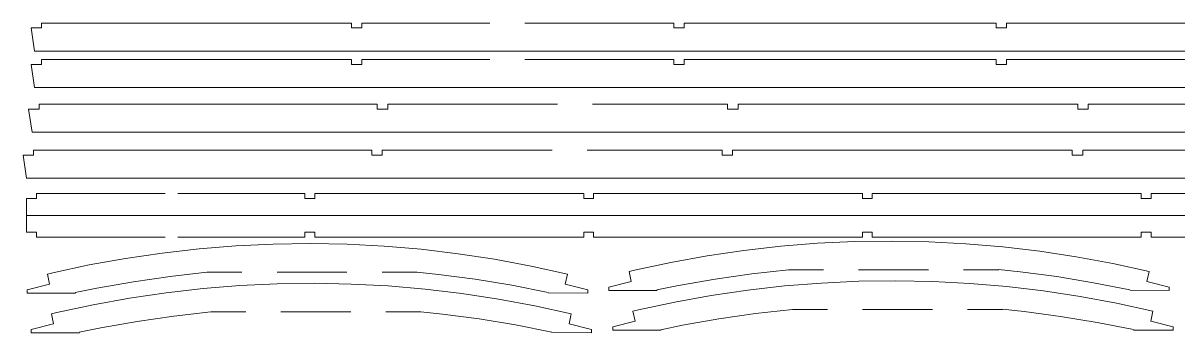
# Model space of a CAD drawing. Header units: centimetres. Extents: x -24.3 to 24, y -2.4 to 2.4.
# Drawn here: x -24.28 to -7.8, y -2.22 to 2.19 of the extents above; entities that cross this region are included whole.
import ezdxf

# ---------------------------------------------------------------- set-up
doc = ezdxf.new("R2010")
doc.units = ezdxf.units.CM
doc.header["$MEASUREMENT"] = 0
doc.layers.add('Layer 1', color=7, linetype='Continuous')

msp = doc.modelspace()

# ---------------------------------------------------------------- linework, layer by layer
at = {"layer": 'Layer 1', "color": 250, "lineweight": 9}
for points, knots in [([(-3.11841, 2.19246), (-3.11841, 2.19246), (-1.31755, 2.19246), (-1.31755, 2.19246), (-1.31755, 2.19246), (-1.31755, 2.19246), (-1.31755, 2.12388), (-1.31755, 2.12388), (-1.31755, 2.12388), (-1.31755, 2.12388), (-1.15753, 2.12388), (-1.15753, 2.12388), (-1.15753, 2.12388), (-1.15753, 2.12388), (-1.11689, 1.79368), (-1.11689, 1.79368), (-1.11689, 1.79368), (-1.11689, 1.79368), (-24.11405, 1.79368), (-24.11405, 1.79368), (-24.11405, 1.79368), (-24.11405, 1.79368), (-24.16231, 2.12388), (-24.16231, 2.12388), (-24.16231, 2.12388), (-24.16231, 2.12388), (-24.01245, 2.12388), (-24.01245, 2.12388), (-24.01245, 2.12388), (-24.01245, 2.12388), (-24.01245, 2.19246), (-24.01245, 2.19246), (-24.01245, 2.19246), (-24.01245, 2.19246), (-19.59031, 2.19246), (-19.59031, 2.19246), (-19.59031, 2.19246), (-19.59031, 2.19246), (-19.59031, 2.12388), (-19.59031, 2.12388), (-19.59031, 2.12388), (-19.59031, 2.12388), (-19.44045, 2.12388), (-19.44045, 2.12388), (-19.44045, 2.12388), (-19.44045, 2.12388), (-19.44045, 2.19246), (-19.44045, 2.19246), (-19.44045, 2.19246), (-19.44045, 2.19246), (-17.61673, 2.19246), (-17.61673, 2.19246)], [0, 0, 0, 0, 0.07142857, 0.07142857, 0.07142857, 0.07142857, 0.14285714, 0.14285714, 0.14285714, 0.14285714, 0.21428571, 0.21428571, 0.21428571, 0.21428571, 0.28571429, 0.28571429, 0.28571429, 0.28571429, 0.35714286, 0.35714286, 0.35714286, 0.35714286, 0.42857143, 0.42857143, 0.42857143, 0.42857143, 0.5, 0.5, 0.5, 0.5, 0.57142857, 0.57142857, 0.57142857, 0.57142857, 0.64285714, 0.64285714, 0.64285714, 0.64285714, 0.71428571, 0.71428571, 0.71428571, 0.71428571, 0.78571429, 0.78571429, 0.78571429, 0.78571429, 0.85714286, 0.85714286, 0.85714286, 0.85714286, 1, 1, 1, 1]), ([(-17.11635, 2.19246), (-17.11635, 2.19246), (-14.99037, 2.19246), (-14.99037, 2.19246), (-14.99037, 2.19246), (-14.99037, 2.19246), (-14.99037, 2.12388), (-14.99037, 2.12388), (-14.99037, 2.12388), (-14.99037, 2.12388), (-14.84051, 2.12388), (-14.84051, 2.12388), (-14.84051, 2.12388), (-14.84051, 2.12388), (-14.84051, 2.19246), (-14.84051, 2.19246), (-14.84051, 2.19246), (-14.84051, 2.19246), (-10.39043, 2.19246), (-10.39043, 2.19246), (-10.39043, 2.19246), (-10.39043, 2.19246), (-10.39043, 2.12388), (-10.39043, 2.12388), (-10.39043, 2.12388), (-10.39043, 2.12388), (-10.24057, 2.12388), (-10.24057, 2.12388), (-10.24057, 2.12388), (-10.24057, 2.12388), (-10.24057, 2.19246), (-10.24057, 2.19246), (-10.24057, 2.19246), (-10.24057, 2.19246), (-5.79303, 2.19246), (-5.79303, 2.19246), (-5.79303, 2.19246), (-5.79303, 2.19246), (-5.79303, 2.12388), (-5.79303, 2.12388), (-5.79303, 2.12388), (-5.79303, 2.12388), (-5.64317, 2.12388), (-5.64317, 2.12388), (-5.64317, 2.12388), (-5.64317, 2.12388), (-5.64317, 2.19246), (-5.64317, 2.19246), (-5.64317, 2.19246), (-5.64317, 2.19246), (-3.61879, 2.19246), (-3.61879, 2.19246)], [0, 0, 0, 0, 0.07142857, 0.07142857, 0.07142857, 0.07142857, 0.14285714, 0.14285714, 0.14285714, 0.14285714, 0.21428571, 0.21428571, 0.21428571, 0.21428571, 0.28571429, 0.28571429, 0.28571429, 0.28571429, 0.35714286, 0.35714286, 0.35714286, 0.35714286, 0.42857143, 0.42857143, 0.42857143, 0.42857143, 0.5, 0.5, 0.5, 0.5, 0.57142857, 0.57142857, 0.57142857, 0.57142857, 0.64285714, 0.64285714, 0.64285714, 0.64285714, 0.71428571, 0.71428571, 0.71428571, 0.71428571, 0.78571429, 0.78571429, 0.78571429, 0.78571429, 0.85714286, 0.85714286, 0.85714286, 0.85714286, 1, 1, 1, 1]), ([(-3.11841, 1.67227), (-3.11841, 1.67227), (-1.31755, 1.67227), (-1.31755, 1.67227), (-1.31755, 1.67227), (-1.31755, 1.67227), (-1.31755, 1.60369), (-1.31755, 1.60369), (-1.31755, 1.60369), (-1.31755, 1.60369), (-1.15753, 1.60369), (-1.15753, 1.60369), (-1.15753, 1.60369), (-1.15753, 1.60369), (-1.11689, 1.27349), (-1.11689, 1.27349), (-1.11689, 1.27349), (-1.11689, 1.27349), (-24.11405, 1.27349), (-24.11405, 1.27349), (-24.11405, 1.27349), (-24.11405, 1.27349), (-24.16231, 1.60369), (-24.16231, 1.60369), (-24.16231, 1.60369), (-24.16231, 1.60369), (-24.01245, 1.60369), (-24.01245, 1.60369), (-24.01245, 1.60369), (-24.01245, 1.60369), (-24.01245, 1.67227), (-24.01245, 1.67227), (-24.01245, 1.67227), (-24.01245, 1.67227), (-19.59031, 1.67227), (-19.59031, 1.67227), (-19.59031, 1.67227), (-19.59031, 1.67227), (-19.59031, 1.60369), (-19.59031, 1.60369), (-19.59031, 1.60369), (-19.59031, 1.60369), (-19.44045, 1.60369), (-19.44045, 1.60369), (-19.44045, 1.60369), (-19.44045, 1.60369), (-19.44045, 1.67227), (-19.44045, 1.67227), (-19.44045, 1.67227), (-19.44045, 1.67227), (-17.61673, 1.67227), (-17.61673, 1.67227)], [0, 0, 0, 0, 0.07142857, 0.07142857, 0.07142857, 0.07142857, 0.14285714, 0.14285714, 0.14285714, 0.14285714, 0.21428571, 0.21428571, 0.21428571, 0.21428571, 0.28571429, 0.28571429, 0.28571429, 0.28571429, 0.35714286, 0.35714286, 0.35714286, 0.35714286, 0.42857143, 0.42857143, 0.42857143, 0.42857143, 0.5, 0.5, 0.5, 0.5, 0.57142857, 0.57142857, 0.57142857, 0.57142857, 0.64285714, 0.64285714, 0.64285714, 0.64285714, 0.71428571, 0.71428571, 0.71428571, 0.71428571, 0.78571429, 0.78571429, 0.78571429, 0.78571429, 0.85714286, 0.85714286, 0.85714286, 0.85714286, 1, 1, 1, 1]), ([(-17.11635, 1.67227), (-17.11635, 1.67227), (-14.99037, 1.67227), (-14.99037, 1.67227), (-14.99037, 1.67227), (-14.99037, 1.67227), (-14.99037, 1.60369), (-14.99037, 1.60369), (-14.99037, 1.60369), (-14.99037, 1.60369), (-14.84051, 1.60369), (-14.84051, 1.60369), (-14.84051, 1.60369), (-14.84051, 1.60369), (-14.84051, 1.67227), (-14.84051, 1.67227), (-14.84051, 1.67227), (-14.84051, 1.67227), (-10.39043, 1.67227), (-10.39043, 1.67227), (-10.39043, 1.67227), (-10.39043, 1.67227), (-10.39043, 1.60369), (-10.39043, 1.60369), (-10.39043, 1.60369), (-10.39043, 1.60369), (-10.24057, 1.60369), (-10.24057, 1.60369), (-10.24057, 1.60369), (-10.24057, 1.60369), (-10.24057, 1.67227), (-10.24057, 1.67227), (-10.24057, 1.67227), (-10.24057, 1.67227), (-5.79303, 1.67227), (-5.79303, 1.67227), (-5.79303, 1.67227), (-5.79303, 1.67227), (-5.79303, 1.60369), (-5.79303, 1.60369), (-5.79303, 1.60369), (-5.79303, 1.60369), (-5.64317, 1.60369), (-5.64317, 1.60369), (-5.64317, 1.60369), (-5.64317, 1.60369), (-5.64317, 1.67227), (-5.64317, 1.67227), (-5.64317, 1.67227), (-5.64317, 1.67227), (-3.61879, 1.67227), (-3.61879, 1.67227)], [0, 0, 0, 0, 0.07142857, 0.07142857, 0.07142857, 0.07142857, 0.14285714, 0.14285714, 0.14285714, 0.14285714, 0.21428571, 0.21428571, 0.21428571, 0.21428571, 0.28571429, 0.28571429, 0.28571429, 0.28571429, 0.35714286, 0.35714286, 0.35714286, 0.35714286, 0.42857143, 0.42857143, 0.42857143, 0.42857143, 0.5, 0.5, 0.5, 0.5, 0.57142857, 0.57142857, 0.57142857, 0.57142857, 0.64285714, 0.64285714, 0.64285714, 0.64285714, 0.71428571, 0.71428571, 0.71428571, 0.71428571, 0.78571429, 0.78571429, 0.78571429, 0.78571429, 0.85714286, 0.85714286, 0.85714286, 0.85714286, 1, 1, 1, 1]), ([(-1.15258, 1.03981), (-1.15258, 1.03981), (0.64828, 1.03981), (0.64828, 1.03981), (0.64828, 1.03981), (0.64828, 1.03981), (0.64828, 0.96869), (0.64828, 0.96869), (0.64828, 0.96869), (0.64828, 0.96869), (0.8083, 0.96869), (0.8083, 0.96869), (0.8083, 0.96869), (0.8083, 0.96869), (0.84894, 0.63849), (0.84894, 0.63849), (0.84894, 0.63849), (0.84894, 0.63849), (-24.1472, 0.63849), (-24.1472, 0.63849), (-24.1472, 0.63849), (-24.1472, 0.63849), (-24.198, 0.96869), (-24.198, 0.96869), (-24.198, 0.96869), (-24.198, 0.96869), (-24.04814, 0.96869), (-24.04814, 0.96869), (-24.04814, 0.96869), (-24.04814, 0.96869), (-24.04814, 1.03981), (-24.04814, 1.03981), (-24.04814, 1.03981), (-24.04814, 1.03981), (-19.22214, 1.03981), (-19.22214, 1.03981), (-19.22214, 1.03981), (-19.22214, 1.03981), (-19.22214, 0.96869), (-19.22214, 0.96869), (-19.22214, 0.96869), (-19.22214, 0.96869), (-19.07228, 0.96869), (-19.07228, 0.96869), (-19.07228, 0.96869), (-19.07228, 0.96869), (-19.07228, 1.03981), (-19.07228, 1.03981), (-19.07228, 1.03981), (-19.07228, 1.03981), (-16.64912, 1.03981), (-16.64912, 1.03981)], [0, 0, 0, 0, 0.07142857, 0.07142857, 0.07142857, 0.07142857, 0.14285714, 0.14285714, 0.14285714, 0.14285714, 0.21428571, 0.21428571, 0.21428571, 0.21428571, 0.28571429, 0.28571429, 0.28571429, 0.28571429, 0.35714286, 0.35714286, 0.35714286, 0.35714286, 0.42857143, 0.42857143, 0.42857143, 0.42857143, 0.5, 0.5, 0.5, 0.5, 0.57142857, 0.57142857, 0.57142857, 0.57142857, 0.64285714, 0.64285714, 0.64285714, 0.64285714, 0.71428571, 0.71428571, 0.71428571, 0.71428571, 0.78571429, 0.78571429, 0.78571429, 0.78571429, 0.85714286, 0.85714286, 0.85714286, 0.85714286, 1, 1, 1, 1]), ([(-16.14874, 1.03981), (-16.14874, 1.03981), (-14.22342, 1.03981), (-14.22342, 1.03981), (-14.22342, 1.03981), (-14.22342, 1.03981), (-14.22342, 0.96869), (-14.22342, 0.96869), (-14.22342, 0.96869), (-14.22342, 0.96869), (-14.07356, 0.96869), (-14.07356, 0.96869), (-14.07356, 0.96869), (-14.07356, 0.96869), (-14.07356, 1.03981), (-14.07356, 1.03981), (-14.07356, 1.03981), (-14.07356, 1.03981), (-9.2247, 1.03981), (-9.2247, 1.03981), (-9.2247, 1.03981), (-9.2247, 1.03981), (-9.2247, 0.96869), (-9.2247, 0.96869), (-9.2247, 0.96869), (-9.2247, 0.96869), (-9.07484, 0.96869), (-9.07484, 0.96869), (-9.07484, 0.96869), (-9.07484, 0.96869), (-9.07484, 1.03981), (-9.07484, 1.03981), (-9.07484, 1.03981), (-9.07484, 1.03981), (-4.22598, 1.03981), (-4.22598, 1.03981), (-4.22598, 1.03981), (-4.22598, 1.03981), (-4.22598, 0.96869), (-4.22598, 0.96869), (-4.22598, 0.96869), (-4.22598, 0.96869), (-4.07612, 0.96869), (-4.07612, 0.96869), (-4.07612, 0.96869), (-4.07612, 0.96869), (-4.07612, 1.03981), (-4.07612, 1.03981), (-4.07612, 1.03981), (-4.07612, 1.03981), (-1.65296, 1.03981), (-1.65296, 1.03981)], [0, 0, 0, 0, 0.07142857, 0.07142857, 0.07142857, 0.07142857, 0.14285714, 0.14285714, 0.14285714, 0.14285714, 0.21428571, 0.21428571, 0.21428571, 0.21428571, 0.28571429, 0.28571429, 0.28571429, 0.28571429, 0.35714286, 0.35714286, 0.35714286, 0.35714286, 0.42857143, 0.42857143, 0.42857143, 0.42857143, 0.5, 0.5, 0.5, 0.5, 0.57142857, 0.57142857, 0.57142857, 0.57142857, 0.64285714, 0.64285714, 0.64285714, 0.64285714, 0.71428571, 0.71428571, 0.71428571, 0.71428571, 0.78571429, 0.78571429, 0.78571429, 0.78571429, 0.85714286, 0.85714286, 0.85714286, 0.85714286, 1, 1, 1, 1]), ([(-1.23046, 0.38449), (-1.23046, 0.38449), (0.5704, 0.38449), (0.5704, 0.38449), (0.5704, 0.38449), (0.5704, 0.38449), (0.5704, 0.31337), (0.5704, 0.31337), (0.5704, 0.31337), (0.5704, 0.31337), (0.73042, 0.31337), (0.73042, 0.31337), (0.73042, 0.31337), (0.73042, 0.31337), (0.77106, -0.01683), (0.77106, -0.01683), (0.77106, -0.01683), (0.77106, -0.01683), (-24.22508, -0.01683), (-24.22508, -0.01683), (-24.22508, -0.01683), (-24.22508, -0.01683), (-24.27588, 0.31337), (-24.27588, 0.31337), (-24.27588, 0.31337), (-24.27588, 0.31337), (-24.12602, 0.31337), (-24.12602, 0.31337), (-24.12602, 0.31337), (-24.12602, 0.31337), (-24.12602, 0.38449), (-24.12602, 0.38449), (-24.12602, 0.38449), (-24.12602, 0.38449), (-19.30002, 0.38449), (-19.30002, 0.38449), (-19.30002, 0.38449), (-19.30002, 0.38449), (-19.30002, 0.31337), (-19.30002, 0.31337), (-19.30002, 0.31337), (-19.30002, 0.31337), (-19.15016, 0.31337), (-19.15016, 0.31337), (-19.15016, 0.31337), (-19.15016, 0.31337), (-19.15016, 0.38449), (-19.15016, 0.38449), (-19.15016, 0.38449), (-19.15016, 0.38449), (-16.727, 0.38449), (-16.727, 0.38449)], [0, 0, 0, 0, 0.07142857, 0.07142857, 0.07142857, 0.07142857, 0.14285714, 0.14285714, 0.14285714, 0.14285714, 0.21428571, 0.21428571, 0.21428571, 0.21428571, 0.28571429, 0.28571429, 0.28571429, 0.28571429, 0.35714286, 0.35714286, 0.35714286, 0.35714286, 0.42857143, 0.42857143, 0.42857143, 0.42857143, 0.5, 0.5, 0.5, 0.5, 0.57142857, 0.57142857, 0.57142857, 0.57142857, 0.64285714, 0.64285714, 0.64285714, 0.64285714, 0.71428571, 0.71428571, 0.71428571, 0.71428571, 0.78571429, 0.78571429, 0.78571429, 0.78571429, 0.85714286, 0.85714286, 0.85714286, 0.85714286, 1, 1, 1, 1]), ([(-16.22662, 0.38449), (-16.22662, 0.38449), (-14.3013, 0.38449), (-14.3013, 0.38449), (-14.3013, 0.38449), (-14.3013, 0.38449), (-14.3013, 0.31337), (-14.3013, 0.31337), (-14.3013, 0.31337), (-14.3013, 0.31337), (-14.15144, 0.31337), (-14.15144, 0.31337), (-14.15144, 0.31337), (-14.15144, 0.31337), (-14.15144, 0.38449), (-14.15144, 0.38449), (-14.15144, 0.38449), (-14.15144, 0.38449), (-9.30258, 0.38449), (-9.30258, 0.38449), (-9.30258, 0.38449), (-9.30258, 0.38449), (-9.30258, 0.31337), (-9.30258, 0.31337), (-9.30258, 0.31337), (-9.30258, 0.31337), (-9.15272, 0.31337), (-9.15272, 0.31337), (-9.15272, 0.31337), (-9.15272, 0.31337), (-9.15272, 0.38449), (-9.15272, 0.38449), (-9.15272, 0.38449), (-9.15272, 0.38449), (-4.30386, 0.38449), (-4.30386, 0.38449), (-4.30386, 0.38449), (-4.30386, 0.38449), (-4.30386, 0.31337), (-4.30386, 0.31337), (-4.30386, 0.31337), (-4.30386, 0.31337), (-4.154, 0.31337), (-4.154, 0.31337), (-4.154, 0.31337), (-4.154, 0.31337), (-4.154, 0.38449), (-4.154, 0.38449), (-4.154, 0.38449), (-4.154, 0.38449), (-1.73084, 0.38449), (-1.73084, 0.38449)], [0, 0, 0, 0, 0.07142857, 0.07142857, 0.07142857, 0.07142857, 0.14285714, 0.14285714, 0.14285714, 0.14285714, 0.21428571, 0.21428571, 0.21428571, 0.21428571, 0.28571429, 0.28571429, 0.28571429, 0.28571429, 0.35714286, 0.35714286, 0.35714286, 0.35714286, 0.42857143, 0.42857143, 0.42857143, 0.42857143, 0.5, 0.5, 0.5, 0.5, 0.57142857, 0.57142857, 0.57142857, 0.57142857, 0.64285714, 0.64285714, 0.64285714, 0.64285714, 0.71428571, 0.71428571, 0.71428571, 0.71428571, 0.78571429, 0.78571429, 0.78571429, 0.78571429, 0.85714286, 0.85714286, 0.85714286, 0.85714286, 1, 1, 1, 1]), ([(-16.50861, -1.38339), (-16.50861, -1.38339), (-17.02677, -1.26909), (-17.02677, -1.26909), (-17.02677, -1.26909), (-17.02677, -1.26909), (-17.54747, -1.17257), (-17.54747, -1.17257), (-17.54747, -1.17257), (-17.54747, -1.17257), (-18.06817, -1.09383), (-18.06817, -1.09383), (-18.06817, -1.09383), (-18.06817, -1.09383), (-18.59395, -1.03033), (-18.59395, -1.03033), (-18.59395, -1.03033), (-18.59395, -1.03033), (-19.12227, -0.98715), (-19.12227, -0.98715), (-19.12227, -0.98715), (-19.12227, -0.98715), (-19.65059, -0.95921), (-19.65059, -0.95921), (-19.65059, -0.95921), (-19.65059, -0.95921), (-20.17891, -0.94905), (-20.17891, -0.94905), (-20.17891, -0.94905), (-20.17891, -0.94905), (-20.70723, -0.95667), (-20.70723, -0.95667), (-20.70723, -0.95667), (-20.70723, -0.95667), (-21.23809, -0.98207), (-21.23809, -0.98207), (-21.23809, -0.98207), (-21.23809, -0.98207), (-21.76387, -1.02271), (-21.76387, -1.02271), (-21.76387, -1.02271), (-21.76387, -1.02271), (-22.28965, -1.08367), (-22.28965, -1.08367), (-22.28965, -1.08367), (-22.28965, -1.08367), (-22.81289, -1.15987), (-22.81289, -1.15987), (-22.81289, -1.15987), (-22.81289, -1.15987), (-23.33105, -1.25385), (-23.33105, -1.25385), (-23.33105, -1.25385), (-23.33105, -1.25385), (-23.84921, -1.36561), (-23.84921, -1.36561), (-23.84921, -1.36561), (-23.84921, -1.36561), (-23.92795, -1.38339), (-23.92795, -1.38339)], [0, 0, 0, 0, 0.0625, 0.0625, 0.0625, 0.0625, 0.125, 0.125, 0.125, 0.125, 0.1875, 0.1875, 0.1875, 0.1875, 0.25, 0.25, 0.25, 0.25, 0.3125, 0.3125, 0.3125, 0.3125, 0.375, 0.375, 0.375, 0.375, 0.4375, 0.4375, 0.4375, 0.4375, 0.5, 0.5, 0.5, 0.5, 0.5625, 0.5625, 0.5625, 0.5625, 0.625, 0.625, 0.625, 0.625, 0.6875, 0.6875, 0.6875, 0.6875, 0.75, 0.75, 0.75, 0.75, 0.8125, 0.8125, 0.8125, 0.8125, 0.875, 0.875, 0.875, 0.875, 1, 1, 1, 1]), ([(-8.20831, -1.34656), (-8.20831, -1.34656), (-8.72647, -1.23226), (-8.72647, -1.23226), (-8.72647, -1.23226), (-8.72647, -1.23226), (-9.24717, -1.13574), (-9.24717, -1.13574), (-9.24717, -1.13574), (-9.24717, -1.13574), (-9.76787, -1.057), (-9.76787, -1.057), (-9.76787, -1.057), (-9.76787, -1.057), (-10.29365, -0.9935), (-10.29365, -0.9935), (-10.29365, -0.9935), (-10.29365, -0.9935), (-10.82197, -0.95032), (-10.82197, -0.95032), (-10.82197, -0.95032), (-10.82197, -0.95032), (-11.35029, -0.92238), (-11.35029, -0.92238), (-11.35029, -0.92238), (-11.35029, -0.92238), (-11.87861, -0.91222), (-11.87861, -0.91222), (-11.87861, -0.91222), (-11.87861, -0.91222), (-12.40693, -0.91984), (-12.40693, -0.91984), (-12.40693, -0.91984), (-12.40693, -0.91984), (-12.93779, -0.94524), (-12.93779, -0.94524), (-12.93779, -0.94524), (-12.93779, -0.94524), (-13.46357, -0.98588), (-13.46357, -0.98588), (-13.46357, -0.98588), (-13.46357, -0.98588), (-13.98935, -1.04684), (-13.98935, -1.04684), (-13.98935, -1.04684), (-13.98935, -1.04684), (-14.51259, -1.12304), (-14.51259, -1.12304), (-14.51259, -1.12304), (-14.51259, -1.12304), (-15.03075, -1.21702), (-15.03075, -1.21702), (-15.03075, -1.21702), (-15.03075, -1.21702), (-15.54891, -1.32878), (-15.54891, -1.32878), (-15.54891, -1.32878), (-15.54891, -1.32878), (-15.62765, -1.34656), (-15.62765, -1.34656)], [0, 0, 0, 0, 0.0625, 0.0625, 0.0625, 0.0625, 0.125, 0.125, 0.125, 0.125, 0.1875, 0.1875, 0.1875, 0.1875, 0.25, 0.25, 0.25, 0.25, 0.3125, 0.3125, 0.3125, 0.3125, 0.375, 0.375, 0.375, 0.375, 0.4375, 0.4375, 0.4375, 0.4375, 0.5, 0.5, 0.5, 0.5, 0.5625, 0.5625, 0.5625, 0.5625, 0.625, 0.625, 0.625, 0.625, 0.6875, 0.6875, 0.6875, 0.6875, 0.75, 0.75, 0.75, 0.75, 0.8125, 0.8125, 0.8125, 0.8125, 0.875, 0.875, 0.875, 0.875, 1, 1, 1, 1]), ([(-8.48359, -1.60762), (-8.48359, -1.60762), (-9.00175, -1.50602), (-9.00175, -1.50602), (-9.00175, -1.50602), (-9.00175, -1.50602), (-9.52499, -1.41966), (-9.52499, -1.41966), (-9.52499, -1.41966), (-9.52499, -1.41966), (-10.04569, -1.35108), (-10.04569, -1.35108), (-10.04569, -1.35108), (-10.04569, -1.35108), (-10.35557, -1.31806), (-10.35557, -1.31806)], [0, 0, 0, 0, 0.2, 0.2, 0.2, 0.2, 0.4, 0.4, 0.4, 0.4, 0.6, 0.6, 0.6, 0.6, 1, 1, 1, 1]), ([(-24.21751, -1.60691), (-24.21751, -1.60691), (-23.89747, -1.52563), (-23.89747, -1.52563), (-23.89747, -1.52563), (-23.89747, -1.52563), (-23.92795, -1.38339), (-23.92795, -1.38339)], [0, 0, 0, 0, 0.33333333, 0.33333333, 0.33333333, 0.33333333, 1, 1, 1, 1]), ([(-21.65307, -1.35743), (-21.65307, -1.35743), (-22.17885, -1.41585), (-22.17885, -1.41585), (-22.17885, -1.41585), (-22.17885, -1.41585), (-22.70209, -1.49205), (-22.70209, -1.49205), (-22.70209, -1.49205), (-22.70209, -1.49205), (-23.22279, -1.58349), (-23.22279, -1.58349), (-23.22279, -1.58349), (-23.22279, -1.58349), (-23.53267, -1.64699), (-23.53267, -1.64699)], [0, 0, 0, 0, 0.2, 0.2, 0.2, 0.2, 0.4, 0.4, 0.4, 0.4, 0.6, 0.6, 0.6, 0.6, 1, 1, 1, 1]), ([(-16.78389, -1.64445), (-16.78389, -1.64445), (-17.30205, -1.54285), (-17.30205, -1.54285), (-17.30205, -1.54285), (-17.30205, -1.54285), (-17.82529, -1.45649), (-17.82529, -1.45649), (-17.82529, -1.45649), (-17.82529, -1.45649), (-18.34599, -1.38791), (-18.34599, -1.38791), (-18.34599, -1.38791), (-18.34599, -1.38791), (-18.65587, -1.35489), (-18.65587, -1.35489)], [0, 0, 0, 0, 0.2, 0.2, 0.2, 0.2, 0.4, 0.4, 0.4, 0.4, 0.6, 0.6, 0.6, 0.6, 1, 1, 1, 1]), ([(-16.21905, -1.60691), (-16.21905, -1.60691), (-16.21905, -1.60691), (-16.21905, -1.60691), (-16.21905, -1.60691), (-16.21905, -1.60691), (-16.53909, -1.52563), (-16.53909, -1.52563), (-16.53909, -1.52563), (-16.53909, -1.52563), (-16.50861, -1.38339), (-16.50861, -1.38339)], [0, 0, 0, 0, 0.25, 0.25, 0.25, 0.25, 0.5, 0.5, 0.5, 0.5, 1, 1, 1, 1]), ([(-15.91721, -1.57008), (-15.91721, -1.57008), (-15.59717, -1.4888), (-15.59717, -1.4888), (-15.59717, -1.4888), (-15.59717, -1.4888), (-15.62765, -1.34656), (-15.62765, -1.34656)], [0, 0, 0, 0, 0.33333333, 0.33333333, 0.33333333, 0.33333333, 1, 1, 1, 1]), ([(-8.15281, -1.91251), (-8.15281, -1.91251), (-8.67097, -1.79821), (-8.67097, -1.79821), (-8.67097, -1.79821), (-8.67097, -1.79821), (-9.19167, -1.70169), (-9.19167, -1.70169), (-9.19167, -1.70169), (-9.19167, -1.70169), (-9.71237, -1.62295), (-9.71237, -1.62295), (-9.71237, -1.62295), (-9.71237, -1.62295), (-10.23815, -1.55945), (-10.23815, -1.55945), (-10.23815, -1.55945), (-10.23815, -1.55945), (-10.76647, -1.51627), (-10.76647, -1.51627), (-10.76647, -1.51627), (-10.76647, -1.51627), (-11.29479, -1.48833), (-11.29479, -1.48833), (-11.29479, -1.48833), (-11.29479, -1.48833), (-11.82311, -1.47817), (-11.82311, -1.47817), (-11.82311, -1.47817), (-11.82311, -1.47817), (-12.35143, -1.48579), (-12.35143, -1.48579), (-12.35143, -1.48579), (-12.35143, -1.48579), (-12.88229, -1.51119), (-12.88229, -1.51119), (-12.88229, -1.51119), (-12.88229, -1.51119), (-13.40807, -1.55183), (-13.40807, -1.55183), (-13.40807, -1.55183), (-13.40807, -1.55183), (-13.93385, -1.61279), (-13.93385, -1.61279), (-13.93385, -1.61279), (-13.93385, -1.61279), (-14.45709, -1.68899), (-14.45709, -1.68899), (-14.45709, -1.68899), (-14.45709, -1.68899), (-14.97525, -1.78297), (-14.97525, -1.78297), (-14.97525, -1.78297), (-14.97525, -1.78297), (-15.49341, -1.89473), (-15.49341, -1.89473), (-15.49341, -1.89473), (-15.49341, -1.89473), (-15.57215, -1.91251), (-15.57215, -1.91251)], [0, 0, 0, 0, 0.0625, 0.0625, 0.0625, 0.0625, 0.125, 0.125, 0.125, 0.125, 0.1875, 0.1875, 0.1875, 0.1875, 0.25, 0.25, 0.25, 0.25, 0.3125, 0.3125, 0.3125, 0.3125, 0.375, 0.375, 0.375, 0.375, 0.4375, 0.4375, 0.4375, 0.4375, 0.5, 0.5, 0.5, 0.5, 0.5625, 0.5625, 0.5625, 0.5625, 0.625, 0.625, 0.625, 0.625, 0.6875, 0.6875, 0.6875, 0.6875, 0.75, 0.75, 0.75, 0.75, 0.8125, 0.8125, 0.8125, 0.8125, 0.875, 0.875, 0.875, 0.875, 1, 1, 1, 1]), ([(-13.35277, -1.3206), (-13.35277, -1.3206), (-13.87855, -1.37902), (-13.87855, -1.37902), (-13.87855, -1.37902), (-13.87855, -1.37902), (-14.40179, -1.45522), (-14.40179, -1.45522), (-14.40179, -1.45522), (-14.40179, -1.45522), (-14.92249, -1.54666), (-14.92249, -1.54666), (-14.92249, -1.54666), (-14.92249, -1.54666), (-15.23237, -1.61016), (-15.23237, -1.61016)], [0, 0, 0, 0, 0.2, 0.2, 0.2, 0.2, 0.4, 0.4, 0.4, 0.4, 0.6, 0.6, 0.6, 0.6, 1, 1, 1, 1]), ([(-7.91875, -1.57008), (-7.91875, -1.57008), (-7.91875, -1.57008), (-7.91875, -1.57008), (-7.91875, -1.57008), (-7.91875, -1.57008), (-8.23879, -1.4888), (-8.23879, -1.4888), (-8.23879, -1.4888), (-8.23879, -1.4888), (-8.20831, -1.34656), (-8.20831, -1.34656)], [0, 0, 0, 0, 0.25, 0.25, 0.25, 0.25, 0.5, 0.5, 0.5, 0.5, 1, 1, 1, 1]), ([(-23.52777, -1.65517), (-23.52777, -1.65517), (-24.21751, -1.65517), (-24.21751, -1.65517), (-24.21751, -1.65517), (-24.21751, -1.65517), (-24.21751, -1.60691), (-24.21751, -1.60691)], [0, 0, 0, 0, 0.33333333, 0.33333333, 0.33333333, 0.33333333, 1, 1, 1, 1]), ([(-16.45311, -1.94934), (-16.45311, -1.94934), (-16.97127, -1.83504), (-16.97127, -1.83504), (-16.97127, -1.83504), (-16.97127, -1.83504), (-17.49197, -1.73852), (-17.49197, -1.73852), (-17.49197, -1.73852), (-17.49197, -1.73852), (-18.01267, -1.65978), (-18.01267, -1.65978), (-18.01267, -1.65978), (-18.01267, -1.65978), (-18.53845, -1.59628), (-18.53845, -1.59628), (-18.53845, -1.59628), (-18.53845, -1.59628), (-19.06677, -1.5531), (-19.06677, -1.5531), (-19.06677, -1.5531), (-19.06677, -1.5531), (-19.59509, -1.52516), (-19.59509, -1.52516), (-19.59509, -1.52516), (-19.59509, -1.52516), (-20.12341, -1.515), (-20.12341, -1.515), (-20.12341, -1.515), (-20.12341, -1.515), (-20.65173, -1.52262), (-20.65173, -1.52262), (-20.65173, -1.52262), (-20.65173, -1.52262), (-21.18259, -1.54802), (-21.18259, -1.54802), (-21.18259, -1.54802), (-21.18259, -1.54802), (-21.70837, -1.58866), (-21.70837, -1.58866), (-21.70837, -1.58866), (-21.70837, -1.58866), (-22.23415, -1.64962), (-22.23415, -1.64962), (-22.23415, -1.64962), (-22.23415, -1.64962), (-22.75739, -1.72582), (-22.75739, -1.72582), (-22.75739, -1.72582), (-22.75739, -1.72582), (-23.27555, -1.8198), (-23.27555, -1.8198), (-23.27555, -1.8198), (-23.27555, -1.8198), (-23.79371, -1.93156), (-23.79371, -1.93156), (-23.79371, -1.93156), (-23.79371, -1.93156), (-23.87245, -1.94934), (-23.87245, -1.94934)], [0, 0, 0, 0, 0.0625, 0.0625, 0.0625, 0.0625, 0.125, 0.125, 0.125, 0.125, 0.1875, 0.1875, 0.1875, 0.1875, 0.25, 0.25, 0.25, 0.25, 0.3125, 0.3125, 0.3125, 0.3125, 0.375, 0.375, 0.375, 0.375, 0.4375, 0.4375, 0.4375, 0.4375, 0.5, 0.5, 0.5, 0.5, 0.5625, 0.5625, 0.5625, 0.5625, 0.625, 0.625, 0.625, 0.625, 0.6875, 0.6875, 0.6875, 0.6875, 0.75, 0.75, 0.75, 0.75, 0.8125, 0.8125, 0.8125, 0.8125, 0.875, 0.875, 0.875, 0.875, 1, 1, 1, 1]), ([(-16.21905, -1.60691), (-16.21905, -1.60691), (-16.21905, -1.65517), (-16.21905, -1.65517), (-16.21905, -1.65517), (-16.21905, -1.65517), (-16.78387, -1.65159), (-16.78387, -1.65159)], [0, 0, 0, 0, 0.33333333, 0.33333333, 0.33333333, 0.33333333, 1, 1, 1, 1]), ([(-15.22747, -1.61834), (-15.22747, -1.61834), (-15.91721, -1.61834), (-15.91721, -1.61834), (-15.91721, -1.61834), (-15.91721, -1.61834), (-15.91721, -1.57008), (-15.91721, -1.57008)], [0, 0, 0, 0, 0.33333333, 0.33333333, 0.33333333, 0.33333333, 1, 1, 1, 1]), ([(-7.91875, -1.57008), (-7.91875, -1.57008), (-7.91875, -1.61834), (-7.91875, -1.61834), (-7.91875, -1.61834), (-7.91875, -1.61834), (-8.48357, -1.61476), (-8.48357, -1.61476)], [0, 0, 0, 0, 0.33333333, 0.33333333, 0.33333333, 0.33333333, 1, 1, 1, 1]), ([(-24.16201, -2.17286), (-24.16201, -2.17286), (-23.84197, -2.09158), (-23.84197, -2.09158), (-23.84197, -2.09158), (-23.84197, -2.09158), (-23.87245, -1.94934), (-23.87245, -1.94934)], [0, 0, 0, 0, 0.33333333, 0.33333333, 0.33333333, 0.33333333, 1, 1, 1, 1]), ([(-21.59757, -1.92338), (-21.59757, -1.92338), (-22.12335, -1.9818), (-22.12335, -1.9818), (-22.12335, -1.9818), (-22.12335, -1.9818), (-22.64659, -2.058), (-22.64659, -2.058), (-22.64659, -2.058), (-22.64659, -2.058), (-23.16729, -2.14944), (-23.16729, -2.14944), (-23.16729, -2.14944), (-23.16729, -2.14944), (-23.47717, -2.21294), (-23.47717, -2.21294)], [0, 0, 0, 0, 0.2, 0.2, 0.2, 0.2, 0.4, 0.4, 0.4, 0.4, 0.6, 0.6, 0.6, 0.6, 1, 1, 1, 1]), ([(-16.72839, -2.2104), (-16.72839, -2.2104), (-17.24655, -2.1088), (-17.24655, -2.1088), (-17.24655, -2.1088), (-17.24655, -2.1088), (-17.76979, -2.02244), (-17.76979, -2.02244), (-17.76979, -2.02244), (-17.76979, -2.02244), (-18.29049, -1.95386), (-18.29049, -1.95386), (-18.29049, -1.95386), (-18.29049, -1.95386), (-18.60037, -1.92084), (-18.60037, -1.92084)], [0, 0, 0, 0, 0.2, 0.2, 0.2, 0.2, 0.4, 0.4, 0.4, 0.4, 0.6, 0.6, 0.6, 0.6, 1, 1, 1, 1]), ([(-16.16355, -2.17286), (-16.16355, -2.17286), (-16.16355, -2.17286), (-16.16355, -2.17286), (-16.16355, -2.17286), (-16.16355, -2.17286), (-16.48359, -2.09158), (-16.48359, -2.09158), (-16.48359, -2.09158), (-16.48359, -2.09158), (-16.45311, -1.94934), (-16.45311, -1.94934)], [0, 0, 0, 0, 0.25, 0.25, 0.25, 0.25, 0.5, 0.5, 0.5, 0.5, 1, 1, 1, 1]), ([(-15.86171, -2.13603), (-15.86171, -2.13603), (-15.54167, -2.05475), (-15.54167, -2.05475), (-15.54167, -2.05475), (-15.54167, -2.05475), (-15.57215, -1.91251), (-15.57215, -1.91251)], [0, 0, 0, 0, 0.33333333, 0.33333333, 0.33333333, 0.33333333, 1, 1, 1, 1]), ([(-13.29727, -1.88655), (-13.29727, -1.88655), (-13.82305, -1.94497), (-13.82305, -1.94497), (-13.82305, -1.94497), (-13.82305, -1.94497), (-14.34629, -2.02117), (-14.34629, -2.02117), (-14.34629, -2.02117), (-14.34629, -2.02117), (-14.86699, -2.11261), (-14.86699, -2.11261), (-14.86699, -2.11261), (-14.86699, -2.11261), (-15.17687, -2.17611), (-15.17687, -2.17611)], [0, 0, 0, 0, 0.2, 0.2, 0.2, 0.2, 0.4, 0.4, 0.4, 0.4, 0.6, 0.6, 0.6, 0.6, 1, 1, 1, 1]), ([(-8.42809, -2.17357), (-8.42809, -2.17357), (-8.94625, -2.07197), (-8.94625, -2.07197), (-8.94625, -2.07197), (-8.94625, -2.07197), (-9.46949, -1.98561), (-9.46949, -1.98561), (-9.46949, -1.98561), (-9.46949, -1.98561), (-9.99019, -1.91703), (-9.99019, -1.91703), (-9.99019, -1.91703), (-9.99019, -1.91703), (-10.30007, -1.88401), (-10.30007, -1.88401)], [0, 0, 0, 0, 0.2, 0.2, 0.2, 0.2, 0.4, 0.4, 0.4, 0.4, 0.6, 0.6, 0.6, 0.6, 1, 1, 1, 1]), ([(-7.86325, -2.13603), (-7.86325, -2.13603), (-7.86325, -2.13603), (-7.86325, -2.13603), (-7.86325, -2.13603), (-7.86325, -2.13603), (-8.18329, -2.05475), (-8.18329, -2.05475), (-8.18329, -2.05475), (-8.18329, -2.05475), (-8.15281, -1.91251), (-8.15281, -1.91251)], [0, 0, 0, 0, 0.25, 0.25, 0.25, 0.25, 0.5, 0.5, 0.5, 0.5, 1, 1, 1, 1]), ([(-15.17197, -2.18429), (-15.17197, -2.18429), (-15.86171, -2.18429), (-15.86171, -2.18429), (-15.86171, -2.18429), (-15.86171, -2.18429), (-15.86171, -2.13603), (-15.86171, -2.13603)], [0, 0, 0, 0, 0.33333333, 0.33333333, 0.33333333, 0.33333333, 1, 1, 1, 1]), ([(-7.86325, -2.13603), (-7.86325, -2.13603), (-7.86325, -2.18429), (-7.86325, -2.18429), (-7.86325, -2.18429), (-7.86325, -2.18429), (-8.42807, -2.18071), (-8.42807, -2.18071)], [0, 0, 0, 0, 0.33333333, 0.33333333, 0.33333333, 0.33333333, 1, 1, 1, 1]), ([(-23.47227, -2.22112), (-23.47227, -2.22112), (-24.16201, -2.22112), (-24.16201, -2.22112), (-24.16201, -2.22112), (-24.16201, -2.22112), (-24.16201, -2.17286), (-24.16201, -2.17286)], [0, 0, 0, 0, 0.33333333, 0.33333333, 0.33333333, 0.33333333, 1, 1, 1, 1]), ([(-16.16355, -2.17286), (-16.16355, -2.17286), (-16.16355, -2.22112), (-16.16355, -2.22112), (-16.16355, -2.22112), (-16.16355, -2.22112), (-16.72837, -2.21754), (-16.72837, -2.21754)], [0, 0, 0, 0, 0.33333333, 0.33333333, 0.33333333, 0.33333333, 1, 1, 1, 1])]:
    msp.add_open_spline(points, degree=3, knots=knots, dxfattribs=at)
for points in [[(-24.22694, -0.30713), (-24.22694, -0.30713), (-24.08694, -0.30723), (-24.08694, -0.30723)], [(-24.22657, -0.54684), (-24.22657, -0.54684), (-24.22657, -0.30714), (-24.22657, -0.30714)], [(-24.08696, -0.23668), (-24.08696, -0.23668), (-22.25048, -0.23668), (-22.25048, -0.23668)], [(-24.08696, -0.30723), (-24.08696, -0.30723), (-24.08696, -0.23668), (-24.08696, -0.23668)], [(-22.06731, -0.23668), (-22.06731, -0.23668), (-20.25364, -0.23668), (-20.25364, -0.23668)], [(-20.25364, -0.23668), (-20.25364, -0.23668), (-20.25364, -0.30755), (-20.25364, -0.30755)], [(-20.25364, -0.30755), (-20.25364, -0.30755), (-20.11368, -0.30755), (-20.11368, -0.30755)], [(-20.11368, -0.23668), (-20.11368, -0.23668), (-16.27534, -0.23668), (-16.27534, -0.23668)], [(-20.11368, -0.30755), (-20.11368, -0.30755), (-20.11368, -0.23668), (-20.11368, -0.23668)], [(-16.27534, -0.23668), (-16.27534, -0.23668), (-16.27534, -0.30755), (-16.27534, -0.30755)], [(-16.27534, -0.30755), (-16.27534, -0.30755), (-16.13538, -0.30755), (-16.13538, -0.30755)], [(-16.13538, -0.23668), (-16.13538, -0.23668), (-12.29704, -0.23668), (-12.29704, -0.23668)], [(-16.13538, -0.30755), (-16.13538, -0.30755), (-16.13538, -0.23668), (-16.13538, -0.23668)], [(-12.29704, -0.23668), (-12.29704, -0.23668), (-12.29704, -0.30755), (-12.29704, -0.30755)], [(-12.29704, -0.30755), (-12.29704, -0.30755), (-12.15708, -0.30755), (-12.15708, -0.30755)], [(-12.15708, -0.23668), (-12.15708, -0.23668), (-8.31874, -0.23668), (-8.31874, -0.23668)], [(-12.15708, -0.30755), (-12.15708, -0.30755), (-12.15708, -0.23668), (-12.15708, -0.23668)], [(-8.31874, -0.23668), (-8.31874, -0.23668), (-8.31874, -0.30755), (-8.31874, -0.30755)], [(-8.31874, -0.30755), (-8.31874, -0.30755), (-8.17878, -0.30755), (-8.17878, -0.30755)], [(-8.17878, -0.23668), (-8.17878, -0.23668), (-4.34044, -0.23668), (-4.34044, -0.23668)], [(-8.17878, -0.30755), (-8.17878, -0.30755), (-8.17878, -0.23668), (-8.17878, -0.23668)], [(-0.22726, -0.54684), (-0.22726, -0.54684), (-24.22657, -0.54684), (-24.22657, -0.54684)], [(-24.22657, -0.54686), (-24.22657, -0.54686), (-24.22657, -0.78656), (-24.22657, -0.78656)], [(-24.22694, -0.78657), (-24.22694, -0.78657), (-24.08694, -0.78647), (-24.08694, -0.78647)], [(-24.08696, -0.78647), (-24.08696, -0.78647), (-24.08696, -0.85702), (-24.08696, -0.85702)], [(-20.25364, -0.78615), (-20.25364, -0.78615), (-20.11368, -0.78615), (-20.11368, -0.78615)], [(-20.25364, -0.85702), (-20.25364, -0.85702), (-20.25364, -0.78615), (-20.25364, -0.78615)], [(-20.11368, -0.78615), (-20.11368, -0.78615), (-20.11368, -0.85702), (-20.11368, -0.85702)], [(-16.27534, -0.78615), (-16.27534, -0.78615), (-16.13538, -0.78615), (-16.13538, -0.78615)], [(-16.27534, -0.85702), (-16.27534, -0.85702), (-16.27534, -0.78615), (-16.27534, -0.78615)], [(-16.13538, -0.78615), (-16.13538, -0.78615), (-16.13538, -0.85702), (-16.13538, -0.85702)], [(-12.29704, -0.78615), (-12.29704, -0.78615), (-12.15708, -0.78615), (-12.15708, -0.78615)], [(-12.29704, -0.85702), (-12.29704, -0.85702), (-12.29704, -0.78615), (-12.29704, -0.78615)], [(-12.15708, -0.78615), (-12.15708, -0.78615), (-12.15708, -0.85702), (-12.15708, -0.85702)], [(-8.31874, -0.78615), (-8.31874, -0.78615), (-8.17878, -0.78615), (-8.17878, -0.78615)], [(-8.31874, -0.85702), (-8.31874, -0.85702), (-8.31874, -0.78615), (-8.31874, -0.78615)], [(-8.17878, -0.78615), (-8.17878, -0.78615), (-8.17878, -0.85702), (-8.17878, -0.85702)], [(-24.08696, -0.85702), (-24.08696, -0.85702), (-22.25048, -0.85702), (-22.25048, -0.85702)], [(-22.06731, -0.85702), (-22.06731, -0.85702), (-20.25364, -0.85702), (-20.25364, -0.85702)], [(-20.11368, -0.85702), (-20.11368, -0.85702), (-16.27534, -0.85702), (-16.27534, -0.85702)], [(-16.13538, -0.85702), (-16.13538, -0.85702), (-12.29704, -0.85702), (-12.29704, -0.85702)], [(-12.15708, -0.85702), (-12.15708, -0.85702), (-8.31874, -0.85702), (-8.31874, -0.85702)], [(-8.17878, -0.85702), (-8.17878, -0.85702), (-4.34044, -0.85702), (-4.34044, -0.85702)], [(-21.65307, -1.35743), (-21.65307, -1.35743), (-21.15269, -1.35743), (-21.15269, -1.35743)], [(-20.65231, -1.35743), (-20.65231, -1.35743), (-19.65409, -1.35743), (-19.65409, -1.35743)], [(-19.15371, -1.35743), (-19.15371, -1.35743), (-18.65333, -1.35743), (-18.65333, -1.35743)], [(-13.35277, -1.3206), (-13.35277, -1.3206), (-12.85239, -1.3206), (-12.85239, -1.3206)], [(-12.35201, -1.3206), (-12.35201, -1.3206), (-11.35379, -1.3206), (-11.35379, -1.3206)], [(-10.85341, -1.3206), (-10.85341, -1.3206), (-10.35303, -1.3206), (-10.35303, -1.3206)], [(-21.59757, -1.92338), (-21.59757, -1.92338), (-21.09719, -1.92338), (-21.09719, -1.92338)], [(-20.59681, -1.92338), (-20.59681, -1.92338), (-19.59859, -1.92338), (-19.59859, -1.92338)], [(-19.09821, -1.92338), (-19.09821, -1.92338), (-18.59783, -1.92338), (-18.59783, -1.92338)], [(-13.29727, -1.88655), (-13.29727, -1.88655), (-12.79689, -1.88655), (-12.79689, -1.88655)], [(-12.29651, -1.88655), (-12.29651, -1.88655), (-11.29829, -1.88655), (-11.29829, -1.88655)], [(-10.79791, -1.88655), (-10.79791, -1.88655), (-10.29753, -1.88655), (-10.29753, -1.88655)]]:
    msp.add_open_spline(points, degree=3, dxfattribs=at)

doc.saveas('drawing.dxf')
